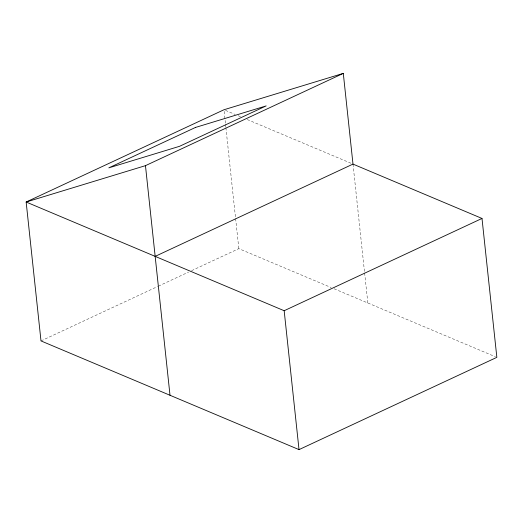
<?xml version="1.0" encoding="UTF-8"?>
<svg xmlns="http://www.w3.org/2000/svg" width="523" height="523" viewBox="0 0 523 523"><rect width="100%" height="100%" fill="white"/><g stroke="black" fill="none" stroke-linecap="round" stroke-linejoin="round"><path stroke-width="0.39" stroke-dasharray="2.62 1.96" d="M40.997 340.918L157.626 286.519M158.364 286.173L188.633 272.058M191.581 270.679L238.828 248.641L331.085 287.513M225.485 110.373L235.232 114.485M238.233 115.746L240.482 116.694M247.235 119.538L351.495 163.464M334.086 288.774L495.353 356.719M352.992 164.098L364.538 272.13M364.629 272.941L367.839 302.994M224.158 111.366L225.459 123.552M225.544 124.363L225.805 126.801M225.89 127.612L235.527 217.777M235.618 218.588L238.828 248.641"/><path stroke-width="0.78" d="M482.003 218.451L284.172 310.727L26.15 202.015L145.466 165.654L343.297 73.377L352.992 164.098L482.003 218.451L496.85 357.346L299.019 449.623L40.997 340.918L26.15 202.015L223.981 109.745L343.297 73.377M155.161 256.375L352.992 164.098M284.172 310.727L299.019 449.623M145.466 165.654L170.008 395.27M195.458 127.455L108.823 167.863L179.533 146.309L266.168 105.901L195.458 127.455"/></g></svg>
